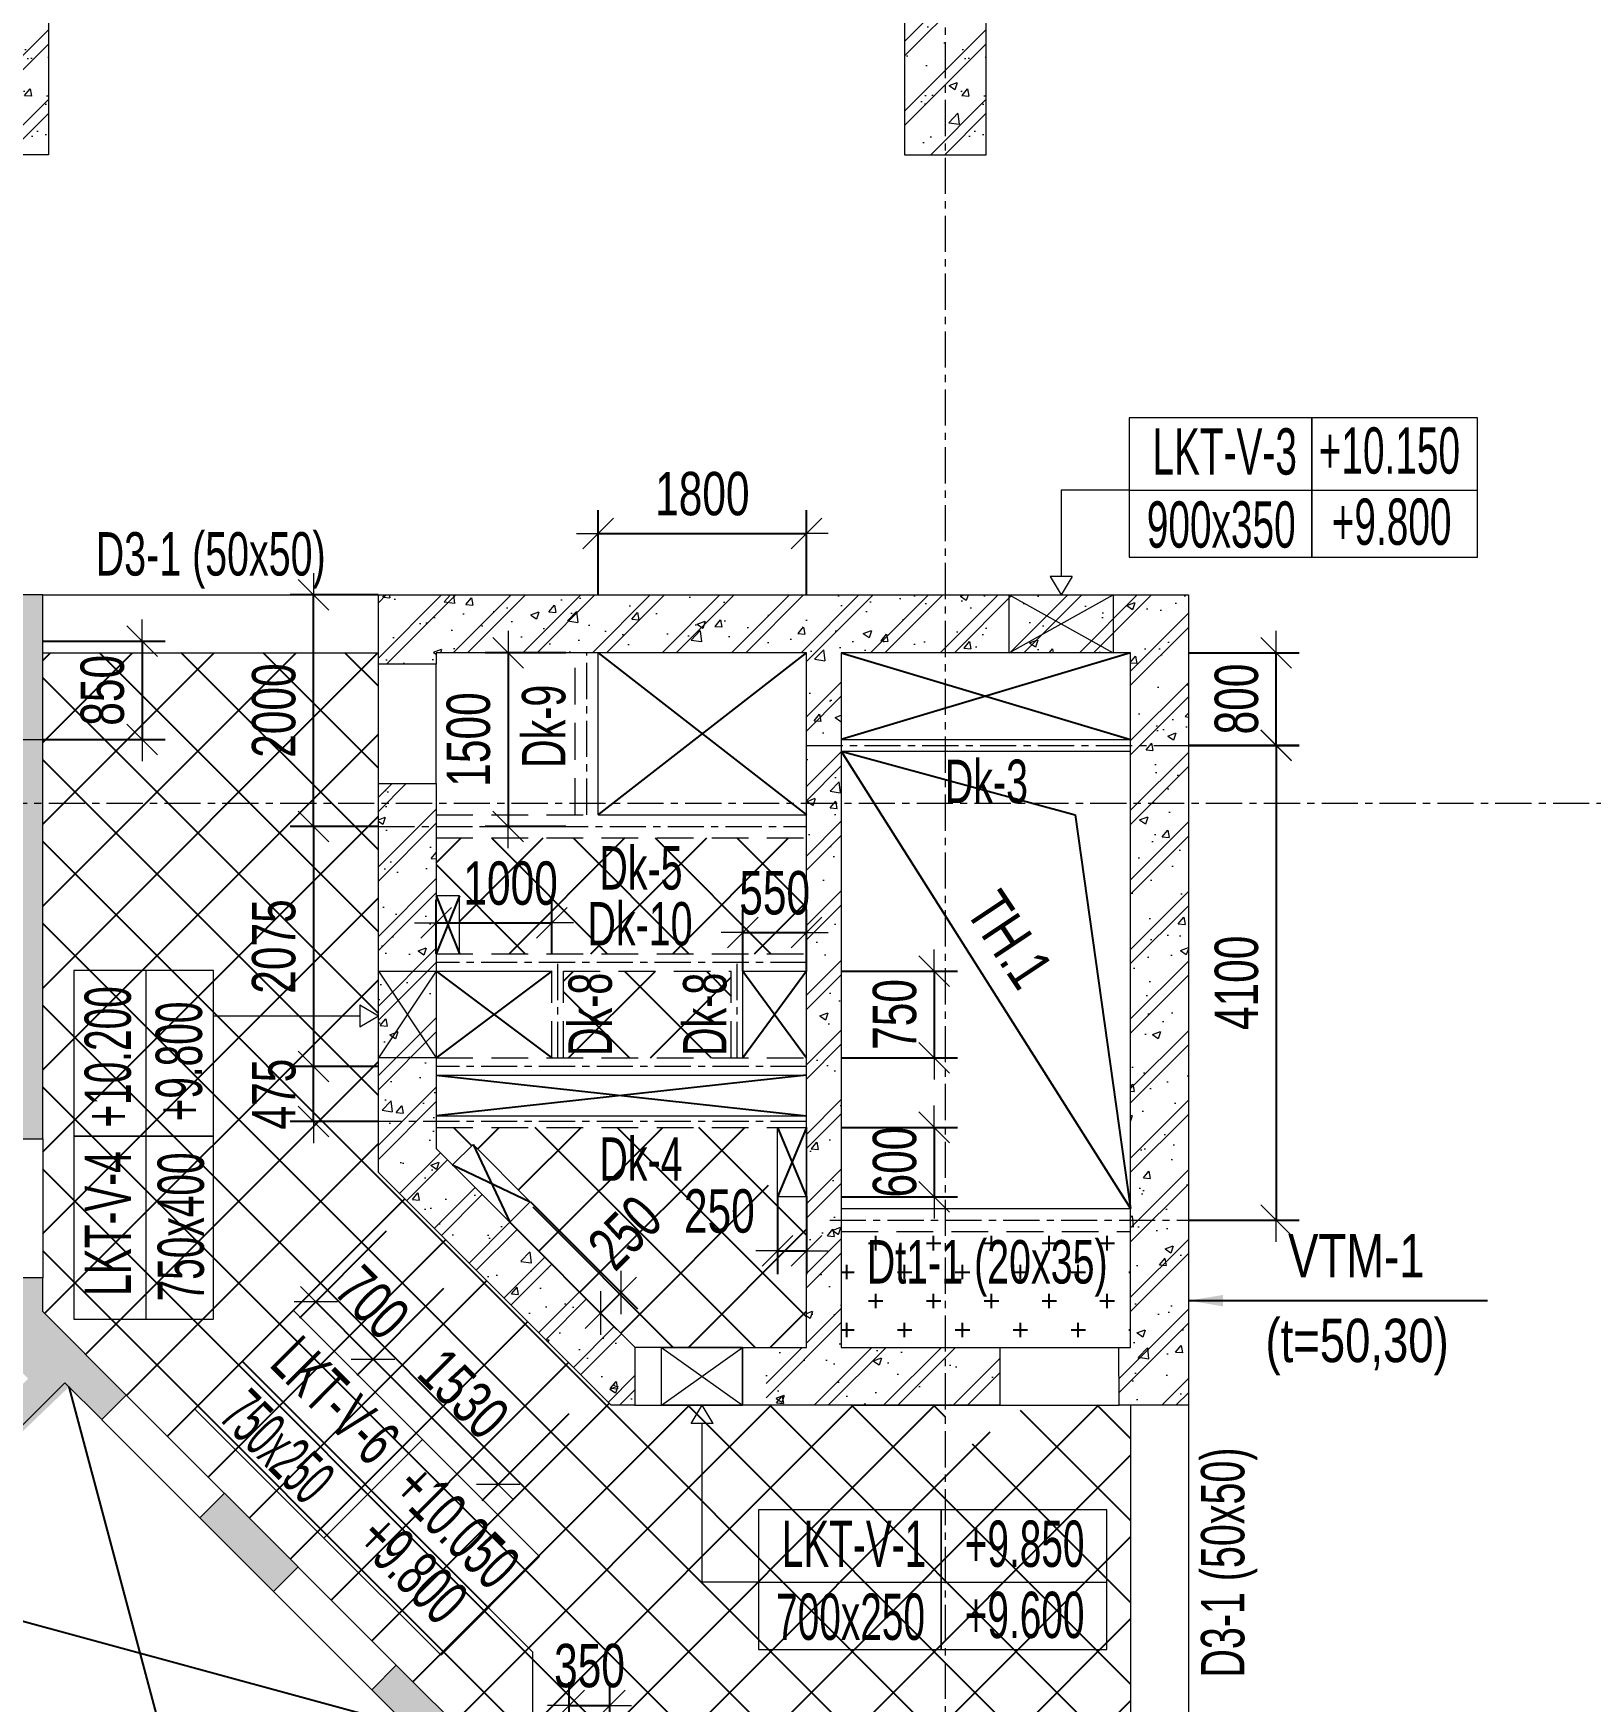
# Model space of a CAD drawing. Header units: millimetres. Extents: x 217991 to 313900, y 2625501 to 2818210.
# Drawn here: x 265218 to 278675, y 2765599 to 2780010 of the extents above; entities that cross this region are included whole.
import ezdxf
from ezdxf.enums import TextEntityAlignment as Align

# ---------------------------------------------------------------- set-up
doc = ezdxf.new("R2010")
doc.units = ezdxf.units.MM
doc.header["$LTSCALE"] = 50
doc.header["$MEASUREMENT"] = 0
doc.linetypes.add('CENTER', pattern=[2, 1.25, -0.25, 0.25, -0.25])
doc.linetypes.add('HIDDEN', pattern=[9.525, 6.35, -3.175])
doc.layers.get('Defpoints').update_dxf_attribs({"lineweight": 9})
for name, color, linetype, lineweight in [('CDC- COT', 4, 'Continuous', 0), ('CDC- DAM', 3, 'Continuous', 5), ('CDC- TRUC', 5, 'CENTER', 15), ('Dim', 8, 'Continuous', 15), ('Dim-off', 8, 'Continuous', 15), ('LKT-M&E', 6, 'Continuous', 18)]:
    doc.layers.add(name, color=color, linetype=linetype, lineweight=lineweight)
for name, color, linetype in [('CDC-SAN', 3, 'Continuous'), ('CHI', 1, 'Continuous'), ('KCS_BORDER', 3, 'Continuous'), ('KCS_CHI', 1, 'Continuous'), ('KCS_TEXT', 2, 'Continuous'), ('KCS_TEXT_TEN DAM', 2, 'Continuous'), ('KCS_TEXT_TEN_COT', 3, 'Continuous')]:
    doc.layers.add(name, color=color, linetype=linetype)
doc.styles.add('ARIAL_3', font='arial_1.ttf', dxfattribs={"width": 0.85})
doc.styles.add('KCS_SMTEXT', font='arial_1.ttf', dxfattribs={"width": 0.7})
doc.styles.add('VN simplex', font='arial_1.ttf', dxfattribs={"width": 0.7})
doc.dimstyles.new('DIM A1 1-150 (Time City)', dxfattribs={"dimtxt": 375, "dimasz": 1.25, "dimexe": 200, "dimexo": 0, "dimgap": 150, "dimtad": 1, "dimdec": 1, "dimzin": 13, "dimdsep": 46, "dimtxsty": 'VN simplex', "dimblk1": 'D', "dimblk2": 'D', "dimsah": 1, "dimcen": 0, "dimdle": 50, "dimclrd": 1, "dimclre": 1, "dimclrt": 2, "dimadec": 0, "dimazin": 0, "dimtfac": 1, "dimtdec": 1, "dimtix": 1, "dimtmove": 2, "dimatfit": 3, "dimldrblk": 'D', "dimfxl": 1, "dimtolj": 1, "dimtzin": 13, "dimarcsym": 0})
doc.dimstyles.new('KCS_DIM100', dxfattribs={"dimscale": 100, "dimtxt": 2.5, "dimasz": 3, "dimexe": 1.2, "dimexo": 0, "dimgap": 1, "dimtad": 1, "dimdec": 0, "dimzin": 0, "dimdsep": 46, "dimtxsty": 'KCS_SMTEXT', "dimblk": 'ARCHTICK', "dimcen": 0, "dimdle": 1, "dimclrd": 1, "dimclre": 1, "dimclrt": 2, "dimadec": 0, "dimazin": 0, "dimtfac": 1, "dimtdec": 0, "dimtix": 1, "dimtmove": 2, "dimatfit": 3, "dimfxl": 1, "dimtolj": 1, "dimtzin": 0, "dimarcsym": 0})
pattern_1 = [(45, (78833.8, -3051955.67), (-353.55339, 353.55339), []), (135, (78833.8, -3051955.67), (-353.55339, -353.55339), [])]
pattern_2 = [(95, (96934.8, -425238.23), (551.552, 462.8071), [75, -825]), (40, (96934.8, -425238.2), (-629.9922, 433.7681), [60, -660]), (145.4514, (96980.8, -425199.7), (-78.4395, 896.5753), [63.7402, -701.1421]), (91.1842, (96793.4, -425096.8), (871.693, 637.6138), [112.5, -1237.5]), (141.6356, (96866, -425043.7), (-27.899, 1349.7117), [95.6103, -1051.713]), (36.1842, (96793.4, -425096.8), (-27.9, 1349.7117), [90, -990]), (66, (96899.47, -425061.46), (706.7716, 137.3825), [75, -825]), (11, (96899.5, -425061.46), (-340.7086, 684.8084), [60, -660]), (116.4514, (96958.4, -425050), (366.0636, 822.1906), [63.7402, -701.1421]), (82.5, (96934.82, -425238.23), (-226.79319, 243.98982), [0, -652, 0, -670, 0, -662.5]), (52.5, (96934.82, -425238.23), (-92.87294, 464.90945), [0, -382, 0, -637, 0, -252.5]), (12.5, (96777.14, -425395.92), (393.41817, 361.52076), [0, -250, 0, -780, 0, -1035]), (2.5, (96706.43, -425466.63), (341.59, 483.1598), [0, -325, 0, -518, 0, -735]), (90, (96934.82, -425238.23), (-425, -2e-10), []), (90, (96848.2, -425151.6), (-425, -2e-10), [])]

# ---------------------------------------------------------------- blocks, each defined once
blk = doc.blocks.new('_ArchTick')
at = {"const_width": 0.15}
blk.add_lwpolyline([(-0.5, -0.5), (0.5, 0.5)], dxfattribs=at)
blk = doc.blocks.new('D')
at = {"layer": 'Dim'}
blk.add_line((150, 0), (-150, 0), dxfattribs=at)
at = {"layer": 'Dim', "color": 3}
blk.add_line((106, 106), (-106, -106), dxfattribs=at)
blk = doc.blocks.new('*D194')
at = {"layer": 'Defpoints', "color": 0, "ltscale": 0.5, "transparency": 16777216}
for p in [(348652, -253399), (348155, -254899), (348652, -254899)]:
    blk.add_point(p, dxfattribs=at)
at = {"layer": 'Dim-off', "color": 1, "lineweight": -2, "ltscale": 0.5, "transparency": 16777216}
for p, q in [((348652, -253399), (347955, -253399)), ((348155, -253401), (348155, -254898)), ((348652, -254899), (347955, -254899))]:
    blk.add_line(p, q, dxfattribs=at)
at = {"layer": 'Dim-off', "color": 1, "lineweight": -2, "ltscale": 0.5, "transparency": 16777216, "xscale": 1.25, "yscale": 1.25, "zscale": 1.25}
for p, rotation in [((348155, -253399), 90), ((348155, -254899), 270)]:
    blk.add_blockref('D', p, dxfattribs=dict(at, rotation=rotation))
at = {"layer": 'Dim-off', "color": 2, "ltscale": 0.5, "transparency": 16777216, "insert": (347813, -254149), "char_height": 375, "attachment_point": 5, "rotation": 90, "style": 'VN simplex'}
blk.add_mtext('\\A1;1500', dxfattribs=at)
blk = doc.blocks.new('*D195')
at = {"layer": 'Defpoints', "color": 0, "ltscale": 0.5, "transparency": 16777216}
for p in [(354033, -253399), (354791, -253399), (354033, -254199)]:
    blk.add_point(p, dxfattribs=at)
at = {"layer": 'Dim-off', "color": 1, "lineweight": -2, "ltscale": 0.5, "transparency": 16777216}
for p, q in [((354033, -253399), (354991, -253399)), ((354791, -253398), (354791, -253397)), ((354791, -254199), (354791, -253399)), ((354033, -254199), (354991, -254199)), ((354791, -254201), (354791, -254202))]:
    blk.add_line(p, q, dxfattribs=at)
at = {"layer": 'Dim-off', "color": 1, "lineweight": -2, "ltscale": 0.5, "transparency": 16777216, "xscale": 1.25, "yscale": 1.25, "zscale": 1.25}
for p, rotation in [((354791, -253399), 270), ((354791, -254199), 90)]:
    blk.add_blockref('D', p, dxfattribs=dict(at, rotation=rotation))
at = {"layer": 'Dim-off', "color": 2, "ltscale": 0.5, "transparency": 16777216, "insert": (354450, -253799), "char_height": 375, "attachment_point": 5, "rotation": 90, "style": 'VN simplex'}
blk.add_mtext('\\A1;800', dxfattribs=at)
blk = doc.blocks.new('*D196')
at = {"layer": 'Defpoints', "color": 0, "ltscale": 0.5, "transparency": 16777216}
for p in [(354033, -254201), (354033, -258301), (354791, -258301)]:
    blk.add_point(p, dxfattribs=at)
at = {"layer": 'Dim-off', "color": 1, "lineweight": -2, "ltscale": 0.5, "transparency": 16777216}
for p, q in [((354033, -254201), (354991, -254201)), ((354791, -254202), (354791, -258299)), ((354033, -258301), (354991, -258301))]:
    blk.add_line(p, q, dxfattribs=at)
at = {"layer": 'Dim-off', "color": 1, "lineweight": -2, "ltscale": 0.5, "transparency": 16777216, "xscale": 1.25, "yscale": 1.25, "zscale": 1.25}
for p, rotation in [((354791, -254201), 90), ((354791, -258301), 270)]:
    blk.add_blockref('D', p, dxfattribs=dict(at, rotation=rotation))
at = {"layer": 'Dim-off', "color": 2, "ltscale": 0.5, "transparency": 16777216, "insert": (354450, -256251), "char_height": 375, "attachment_point": 5, "rotation": 90, "style": 'VN simplex'}
blk.add_mtext('\\A1;4100', dxfattribs=at)
blk = doc.blocks.new('*D197')
at = {"layer": 'Defpoints', "color": 0, "ltscale": 0.5, "transparency": 16777216}
for p in [(344133, -253299), (344133, -254149), (344991, -254149)]:
    blk.add_point(p, dxfattribs=at)
at = {"layer": 'Dim-off', "color": 1, "lineweight": -2, "ltscale": 0.5, "transparency": 16777216}
for p, q in [((344133, -253299), (345191, -253299)), ((344991, -253298), (344991, -253297)), ((344991, -253299), (344991, -254149)), ((344133, -254149), (345191, -254149)), ((344991, -254151), (344991, -254152))]:
    blk.add_line(p, q, dxfattribs=at)
at = {"layer": 'Dim-off', "color": 1, "lineweight": -2, "ltscale": 0.5, "transparency": 16777216, "xscale": 1.25, "yscale": 1.25, "zscale": 1.25}
for p, rotation in [((344991, -253299), 270), ((344991, -254149), 90)]:
    blk.add_blockref('D', p, dxfattribs=dict(at, rotation=rotation))
at = {"layer": 'Dim-off', "color": 2, "ltscale": 0.5, "transparency": 16777216, "insert": (344650, -253724), "char_height": 375, "attachment_point": 5, "rotation": 90, "style": 'VN simplex'}
blk.add_mtext('\\A1;850', dxfattribs=at)
blk = doc.blocks.new('*D215')
at = {"layer": 'Defpoints', "color": 0, "ltscale": 0.5, "transparency": 16777216}
for p in [(348347, -258142), (348170, -258319), (349131, -258926)]:
    blk.add_point(p, dxfattribs=at)
at = {"layer": 'Dim-off', "color": 1, "lineweight": -2, "ltscale": 0.5, "transparency": 16777216}
for p, q in [((348347, -258142), (349272, -259068)), ((348170, -258319), (349095, -259244)), ((348954, -259103), (349131, -258926)), ((349132, -258925), (349132, -258924)), ((348953, -259104), (348952, -259105))]:
    blk.add_line(p, q, dxfattribs=at)
at = {"layer": 'Dim-off', "color": 1, "lineweight": -2, "ltscale": 0.5, "transparency": 16777216, "xscale": 1.25, "yscale": 1.25, "zscale": 1.25}
for p, rotation in [((349131, -258926), 225), ((348954, -259103), 45)]:
    blk.add_blockref('D', p, dxfattribs=dict(at, rotation=rotation))
at = {"layer": 'Dim-off', "color": 2, "ltscale": 0.5, "transparency": 16777216, "insert": (349165, -258409), "char_height": 375, "attachment_point": 5, "rotation": 45, "style": 'VN simplex'}
blk.add_mtext('\\A1;250', dxfattribs=at)
blk = doc.blocks.new('*D198')
at = {"layer": 'Defpoints', "color": 0, "ltscale": 0.5, "transparency": 16777216}
for p in [(347597, -258892), (346987, -259501), (348678, -259974)]:
    blk.add_point(p, dxfattribs=at)
at = {"layer": 'Dim-off', "color": 1, "lineweight": -2, "ltscale": 0.5, "transparency": 16777216}
for p, q in [((347597, -258892), (346846, -259643)), ((348068, -260582), (346988, -259502)), ((348678, -259974), (347928, -260725))]:
    blk.add_line(p, q, dxfattribs=at)
at = {"layer": 'Dim-off', "color": 1, "lineweight": -2, "ltscale": 0.5, "transparency": 16777216, "xscale": 1.25, "yscale": 1.25, "zscale": 1.25}
for p, rotation in [((346987, -259501), 135), ((348069, -260583), 315)]:
    blk.add_blockref('D', p, dxfattribs=dict(at, rotation=rotation))
at = {"layer": 'Dim-off', "color": 2, "ltscale": 0.5, "transparency": 16777216, "insert": (347770, -259801), "char_height": 375, "attachment_point": 5, "rotation": 315, "style": 'VN simplex'}
blk.add_mtext('\\A1;1530', dxfattribs=at)
blk = doc.blocks.new('*D199')
at = {"layer": 'Defpoints', "color": 0, "ltscale": 0.5, "transparency": 16777216}
for p in [(347102, -258397), (347597, -258892), (346492, -259006)]:
    blk.add_point(p, dxfattribs=at)
at = {"layer": 'Dim-off', "color": 1, "lineweight": -2, "ltscale": 0.5, "transparency": 16777216}
for p, q in [((347102, -258397), (346351, -259148)), ((347597, -258892), (346846, -259643)), ((346491, -259006), (346490, -259005)), ((346987, -259501), (346492, -259006)), ((346988, -259502), (346989, -259503))]:
    blk.add_line(p, q, dxfattribs=at)
at = {"layer": 'Dim-off', "color": 1, "lineweight": -2, "ltscale": 0.5, "transparency": 16777216, "xscale": 1.25, "yscale": 1.25, "zscale": 1.25}
for p, rotation in [((346492, -259006), 315), ((346987, -259501), 135)]:
    blk.add_blockref('D', p, dxfattribs=dict(at, rotation=rotation))
at = {"layer": 'Dim-off', "color": 2, "ltscale": 0.5, "transparency": 16777216, "insert": (346981, -259013), "char_height": 375, "attachment_point": 5, "rotation": 315, "style": 'VN simplex'}
blk.add_mtext('\\A1;700', dxfattribs=at)
blk = doc.blocks.new('*D200')
at = {"layer": 'Defpoints', "color": 0, "ltscale": 0.5, "transparency": 16777216}
for p in [(349033, -262493), (348683, -262799), (349033, -262799)]:
    blk.add_point(p, dxfattribs=at)
at = {"layer": 'Dim-off', "color": 1, "lineweight": -2, "ltscale": 0.5, "transparency": 16777216}
for p, q in [((348683, -262799), (348683, -262293)), ((349033, -262799), (349033, -262293)), ((348682, -262493), (348681, -262493)), ((348683, -262493), (349033, -262493)), ((349035, -262493), (349036, -262493))]:
    blk.add_line(p, q, dxfattribs=at)
at = {"layer": 'Dim-off', "color": 1, "lineweight": -2, "ltscale": 0.5, "transparency": 16777216, "xscale": 1.25, "yscale": 1.25, "zscale": 1.25}
blk.add_blockref('D', (348683, -262493), dxfattribs=at)
at = {"layer": 'Dim-off', "color": 1, "lineweight": -2, "ltscale": 0.5, "transparency": 16777216, "xscale": 1.25, "yscale": 1.25, "zscale": 1.25, "rotation": 180}
blk.add_blockref('D', (349033, -262493), dxfattribs=at)
at = {"layer": 'Dim-off', "color": 2, "ltscale": 0.5, "transparency": 16777216, "insert": (348858, -262151), "char_height": 375, "attachment_point": 5, "style": 'VN simplex'}
blk.add_mtext('\\A1;350', dxfattribs=at)
blk = doc.blocks.new('*D202')
at = {"layer": 'Defpoints', "color": 0, "ltscale": 0.5, "transparency": 16777216}
for p in [(347033, -254899), (346472, -256974), (347033, -256974)]:
    blk.add_point(p, dxfattribs=at)
at = {"layer": 'Dim-off', "color": 1, "lineweight": -2, "ltscale": 0.5, "transparency": 16777216}
for p, q in [((347033, -254899), (346272, -254899)), ((346472, -254901), (346472, -256973)), ((347033, -256974), (346272, -256974))]:
    blk.add_line(p, q, dxfattribs=at)
at = {"layer": 'Dim-off', "color": 1, "lineweight": -2, "ltscale": 0.5, "transparency": 16777216, "xscale": 1.25, "yscale": 1.25, "zscale": 1.25}
for p, rotation in [((346472, -254899), 90), ((346472, -256974), 270)]:
    blk.add_blockref('D', p, dxfattribs=dict(at, rotation=rotation))
at = {"layer": 'Dim-off', "color": 2, "ltscale": 0.5, "transparency": 16777216, "insert": (346131, -255937), "char_height": 375, "attachment_point": 5, "rotation": 90, "style": 'VN simplex'}
blk.add_mtext('\\A1;2075', dxfattribs=at)
blk = doc.blocks.new('*D203')
at = {"layer": 'Defpoints', "color": 0, "ltscale": 0.5, "transparency": 16777216}
for p in [(346472, -252899), (347033, -252899), (347033, -254899)]:
    blk.add_point(p, dxfattribs=at)
at = {"layer": 'Dim-off', "color": 1, "lineweight": -2, "ltscale": 0.5, "transparency": 16777216}
for p, q in [((347033, -252899), (346272, -252899)), ((346472, -254898), (346472, -252901)), ((347033, -254899), (346272, -254899))]:
    blk.add_line(p, q, dxfattribs=at)
at = {"layer": 'Dim-off', "color": 1, "lineweight": -2, "ltscale": 0.5, "transparency": 16777216, "xscale": 1.25, "yscale": 1.25, "zscale": 1.25}
for p, rotation in [((346472, -252899), 90), ((346472, -254899), 270)]:
    blk.add_blockref('D', p, dxfattribs=dict(at, rotation=rotation))
at = {"layer": 'Dim-off', "color": 2, "ltscale": 0.5, "transparency": 16777216, "insert": (346131, -253899), "char_height": 375, "attachment_point": 5, "rotation": 90, "style": 'VN simplex'}
blk.add_mtext('\\A1;2000', dxfattribs=at)
blk = doc.blocks.new('*D204')
at = {"layer": 'Defpoints', "color": 0, "ltscale": 0.5, "transparency": 16777216}
for p in [(350483, -258099), (350733, -258099), (350733, -258566)]:
    blk.add_point(p, dxfattribs=at)
at = {"layer": 'Dim-off', "color": 1, "lineweight": -2, "ltscale": 0.5, "transparency": 16777216}
for p, q in [((350483, -258099), (350483, -258766)), ((350733, -258099), (350733, -258766)), ((350482, -258566), (350481, -258566)), ((350483, -258566), (350733, -258566)), ((350735, -258566), (350736, -258566))]:
    blk.add_line(p, q, dxfattribs=at)
at = {"layer": 'Dim-off', "color": 1, "lineweight": -2, "ltscale": 0.5, "transparency": 16777216, "xscale": 1.25, "yscale": 1.25, "zscale": 1.25}
blk.add_blockref('D', (350483, -258566), dxfattribs=at)
at = {"layer": 'Dim-off', "color": 1, "lineweight": -2, "ltscale": 0.5, "transparency": 16777216, "xscale": 1.25, "yscale": 1.25, "zscale": 1.25, "rotation": 180}
blk.add_blockref('D', (350733, -258566), dxfattribs=at)
at = {"layer": 'Dim-off', "color": 2, "ltscale": 0.5, "transparency": 16777216, "insert": (349980, -258224), "char_height": 375, "attachment_point": 5, "style": 'VN simplex'}
blk.add_mtext('\\A1;250', dxfattribs=at)
blk = doc.blocks.new('*D205')
at = {"layer": 'Defpoints', "color": 0, "ltscale": 0.5, "transparency": 16777216}
for p in [(346472, -256974), (347033, -256974), (347033, -257449)]:
    blk.add_point(p, dxfattribs=at)
at = {"layer": 'Dim-off', "color": 1, "lineweight": -2, "ltscale": 0.5, "transparency": 16777216}
for p, q in [((347033, -256974), (346272, -256974)), ((346472, -256973), (346472, -256972)), ((346472, -257449), (346472, -256974)), ((347033, -257449), (346272, -257449)), ((346472, -257451), (346472, -257452))]:
    blk.add_line(p, q, dxfattribs=at)
at = {"layer": 'Dim-off', "color": 1, "lineweight": -2, "ltscale": 0.5, "transparency": 16777216, "xscale": 1.25, "yscale": 1.25, "zscale": 1.25}
for p, rotation in [((346472, -256974), 270), ((346472, -257449), 90)]:
    blk.add_blockref('D', p, dxfattribs=dict(at, rotation=rotation))
at = {"layer": 'Dim-off', "color": 2, "ltscale": 0.5, "transparency": 16777216, "insert": (346132, -257212), "char_height": 375, "attachment_point": 5, "rotation": 90, "style": 'VN simplex'}
blk.add_mtext('\\A1;475', dxfattribs=at)
blk = doc.blocks.new('*D206')
at = {"layer": 'Defpoints', "color": 0, "ltscale": 0.5, "transparency": 16777216}
for p in [(350733, -252368), (348933, -252899), (350733, -252899)]:
    blk.add_point(p, dxfattribs=at)
at = {"layer": 'Dim-off', "color": 1, "lineweight": -2, "ltscale": 0.5, "transparency": 16777216}
for p, q in [((348933, -252899), (348933, -252168)), ((350733, -252899), (350733, -252168)), ((348935, -252368), (350732, -252368))]:
    blk.add_line(p, q, dxfattribs=at)
at = {"layer": 'Dim-off', "color": 1, "lineweight": -2, "ltscale": 0.5, "transparency": 16777216, "xscale": 1.25, "yscale": 1.25, "zscale": 1.25, "rotation": 180}
blk.add_blockref('D', (348933, -252368), dxfattribs=at)
at = {"layer": 'Dim-off', "color": 1, "lineweight": -2, "ltscale": 0.5, "transparency": 16777216, "xscale": 1.25, "yscale": 1.25, "zscale": 1.25}
blk.add_blockref('D', (350733, -252368), dxfattribs=at)
at = {"layer": 'Dim-off', "color": 2, "ltscale": 0.5, "transparency": 16777216, "insert": (349833, -252027), "char_height": 375, "attachment_point": 5, "style": 'VN simplex'}
blk.add_mtext('\\A1;1800', dxfattribs=at)
blk = doc.blocks.new('*D207')
at = {"layer": 'Defpoints', "color": 0, "ltscale": 0.5, "transparency": 16777216}
for p in [(351033, -256149), (351033, -256899), (351837, -256899)]:
    blk.add_point(p, dxfattribs=at)
at = {"layer": 'Dim-off', "color": 1, "lineweight": -2, "ltscale": 0.5, "transparency": 16777216}
for p, q in [((351033, -256149), (352037, -256149)), ((351837, -256148), (351837, -256147)), ((351837, -256149), (351837, -256899)), ((351033, -256899), (352037, -256899)), ((351837, -256901), (351837, -256902))]:
    blk.add_line(p, q, dxfattribs=at)
at = {"layer": 'Dim-off', "color": 1, "lineweight": -2, "ltscale": 0.5, "transparency": 16777216, "xscale": 1.25, "yscale": 1.25, "zscale": 1.25}
for p, rotation in [((351837, -256149), 270), ((351837, -256899), 90)]:
    blk.add_blockref('D', p, dxfattribs=dict(at, rotation=rotation))
at = {"layer": 'Dim-off', "color": 2, "ltscale": 0.5, "transparency": 16777216, "insert": (351496, -256524), "char_height": 375, "attachment_point": 5, "rotation": 90, "style": 'VN simplex'}
blk.add_mtext('\\A1;750', dxfattribs=at)
blk = doc.blocks.new('*D216')
at = {"layer": 'Defpoints', "color": 0, "ltscale": 0.5, "transparency": 16777216}
for p in [(350733, -255816), (350183, -256149), (350733, -256149)]:
    blk.add_point(p, dxfattribs=at)
at = {"layer": 'Dim-off', "color": 1, "lineweight": -2, "ltscale": 0.5, "transparency": 16777216}
for p, q in [((350183, -256149), (350183, -255616)), ((350733, -256149), (350733, -255616)), ((350182, -255816), (350181, -255816)), ((350183, -255816), (350733, -255816)), ((350735, -255816), (350736, -255816))]:
    blk.add_line(p, q, dxfattribs=at)
at = {"layer": 'Dim-off', "color": 1, "lineweight": -2, "ltscale": 0.5, "transparency": 16777216, "xscale": 1.25, "yscale": 1.25, "zscale": 1.25}
blk.add_blockref('D', (350183, -255816), dxfattribs=at)
at = {"layer": 'Dim-off', "color": 1, "lineweight": -2, "ltscale": 0.5, "transparency": 16777216, "xscale": 1.25, "yscale": 1.25, "zscale": 1.25, "rotation": 180}
blk.add_blockref('D', (350733, -255816), dxfattribs=at)
at = {"layer": 'Dim-off', "color": 2, "ltscale": 0.5, "transparency": 16777216, "insert": (350458, -255475), "char_height": 375, "attachment_point": 5, "style": 'VN simplex'}
blk.add_mtext('\\A1;550', dxfattribs=at)
blk = doc.blocks.new('*D214')
at = {"layer": 'Defpoints', "color": 0, "ltscale": 0.5, "transparency": 16777216}
for p in [(351033, -257499), (351033, -258099), (351837, -258099)]:
    blk.add_point(p, dxfattribs=at)
at = {"layer": 'Dim-off', "color": 1, "lineweight": -2, "ltscale": 0.5, "transparency": 16777216}
for p, q in [((351033, -257499), (352037, -257499)), ((351837, -257498), (351837, -257497)), ((351837, -257499), (351837, -258099)), ((351033, -258099), (352037, -258099)), ((351837, -258101), (351837, -258102))]:
    blk.add_line(p, q, dxfattribs=at)
at = {"layer": 'Dim-off', "color": 1, "lineweight": -2, "ltscale": 0.5, "transparency": 16777216, "xscale": 1.25, "yscale": 1.25, "zscale": 1.25}
for p, rotation in [((351837, -257499), 270), ((351837, -258099), 90)]:
    blk.add_blockref('D', p, dxfattribs=dict(at, rotation=rotation))
at = {"layer": 'Dim-off', "color": 2, "ltscale": 0.5, "transparency": 16777216, "insert": (351496, -257799), "char_height": 375, "attachment_point": 5, "rotation": 90, "style": 'VN simplex'}
blk.add_mtext('\\A1;600', dxfattribs=at)
blk = doc.blocks.new('*D217')
at = {"layer": 'Defpoints', "color": 0, "ltscale": 0.5, "transparency": 16777216}
for p in [(348533, -255733), (347533, -255999), (348533, -255999)]:
    blk.add_point(p, dxfattribs=at)
at = {"layer": 'Dim-off', "color": 1, "lineweight": -2, "ltscale": 0.5, "transparency": 16777216}
for p, q in [((347533, -255999), (347533, -255533)), ((348533, -255999), (348533, -255533)), ((347535, -255733), (348532, -255733))]:
    blk.add_line(p, q, dxfattribs=at)
at = {"layer": 'Dim-off', "color": 1, "lineweight": -2, "ltscale": 0.5, "transparency": 16777216, "xscale": 1.25, "yscale": 1.25, "zscale": 1.25, "rotation": 180}
blk.add_blockref('D', (347533, -255733), dxfattribs=at)
at = {"layer": 'Dim-off', "color": 1, "lineweight": -2, "ltscale": 0.5, "transparency": 16777216, "xscale": 1.25, "yscale": 1.25, "zscale": 1.25}
blk.add_blockref('D', (348533, -255733), dxfattribs=at)
at = {"layer": 'Dim-off', "color": 2, "ltscale": 0.5, "transparency": 16777216, "insert": (348176, -255392), "char_height": 375, "attachment_point": 5, "style": 'VN simplex'}
blk.add_mtext('\\A1;1000', dxfattribs=at)
blk = doc.blocks.new('SDSDSDSDS')
at = {"layer": 'LKT-M&E', "color": 1}
for p, q in [((70749, 1145502, 0), (70749, 1144755, 0)), ((71336, 1145502), (70749, 1145502, 0)), ((71336, 1145502), (74347, 1145502)), ((70844, 1144755, 0), (70654, 1144755, 0)), ((70654, 1144755, 0), (70749, 1144596)), ((70844, 1144755, 0), (70749, 1144596)), ((62843, 1138340), (62843, 1141351)), ((63424, 1140959), (64690, 1140959)), ((64690, 1141054, 0), (64849, 1140959)), ((64690, 1141054, 0), (64690, 1140864, 0)), ((64690, 1140864, 0), (64849, 1140959))]:
    blk.add_line(p, q, dxfattribs=at)
at = {"layer": 'LKT-M&E', "color": 6}
for p, q in [((70299, 1144596), (71199, 1144096)), ((70299, 1144096), (71199, 1144596)), ((65349, 1141346), (64849, 1140596)), ((64849, 1141346), (65349, 1140596))]:
    blk.add_line(p, q, dxfattribs=at)
at = {"layer": 'LKT-M&E', "color": 1}
for points in [[(72915, 1146126), (71336, 1146126), (71336, 1144921), (72915, 1144921)], [(74347, 1146126), (72915, 1146126), (72915, 1144921), (74347, 1144921)], [(62218, 1141351), (62218, 1139919), (63424, 1139919), (63424, 1141351)], [(62218, 1139919), (62218, 1138340), (63424, 1138340), (63424, 1139919)]]:
    blk.add_lwpolyline(points, close=True, dxfattribs=at)
at = {"layer": 'LKT-M&E', "color": 6}
for points in [[(71199, 1144096), (70299, 1144096), (70299, 1144596), (71199, 1144596)], [(64849, 1140596), (64849, 1141346), (65349, 1141346), (65349, 1140596)]]:
    blk.add_lwpolyline(points, close=True, dxfattribs=at)
at = {"layer": 'LKT-M&E', "color": 6, "style": 'KCS_SMTEXT', "width": 0.6}
for s, p in [('LKT-V-3', (71538, 1145635, 0)), ('900x350', (71489, 1145004, 0))]:
    blk.add_text(s, height=400, dxfattribs=at).set_placement(p)
for s, p in [('LKT-V-4', (62710, 1138542, 0)), ('750x400', (63341, 1138493, 0))]:
    blk.add_text(s, height=400, rotation=90, dxfattribs=at).set_placement(p)
blk = doc.blocks.new('cot vach loi tang 2 new (8.2018)')
at = {"layer": 'CDC- COT'}
h = blk.add_hatch(dxfattribs=at)
h.set_pattern_fill('BT-01', color=8, scale=100, angle=45, pattern_type=2)
h.set_pattern_definition([(95, (84059.2, -516450), (551.552, 462.8071), [75, -825]), (40, (84059.2, -516450), (-629.9922, 433.7681), [60, -660]), (145.4514, (84105.15, -516411.4), (-78.4395, 896.5753), [63.7402, -701.1421]), (91.1842, (83917.8, -516308.6), (871.693, 637.6138), [112.5, -1237.5]), (141.6356, (83990.4, -516255.4), (-27.899, 1349.7117), [95.6103, -1051.713]), (36.1842, (83917.8, -516308.6), (-27.9, 1349.7117), [90, -990]), (66, (84023.8, -516273.2), (706.7716, 137.3825), [75, -825]), (11, (84023.8, -516273.2), (-340.7086, 684.8084), [60, -660]), (116.4514, (84082.7, -516261.8), (366.0636, 822.1906), [63.7402, -701.1421]), (82.5, (84059.18, -516450), (-226.79319, 243.98982), [0, -652, 0, -670, 0, -662.5]), (52.5, (84059.2, -516450), (-92.87294, 464.90945), [0, -382, 0, -637, 0, -252.5]), (12.5, (83901.5, -516607.68), (393.41817, 361.52076), [0, -250, 0, -780, 0, -1035]), (2.5, (83830.8, -516678.4), (341.59, 483.1598), [0, -325, 0, -518, 0, -735]), (90, (84059.2, -516450), (-425, -2e-10), []), (90, (83972.56, -516363.37), (-425, -2e-10), [])])
h.paths.add_polyline_path([(-15011, -124455), (-14516, -123960), (-12748, -125728), (-13243, -126223)])
h = blk.add_hatch(dxfattribs=at)
h.set_pattern_fill('BT-01', color=8, scale=100, angle=45, pattern_type=2)
h.set_pattern_definition(pattern_2)
h.paths.add_polyline_path([(-6561, -134107), (-6808, -134354), (-6455, -134708), (-5027, -133279), (-5380, -132926), (-6349, -133895), (-10591, -129652), (-8824, -127884), (-4581, -132127), (-4652, -132198), (-4298, -132551), (-3874, -132127), (-8824, -127177), (-13773, -132127), (-13349, -132551), (-12996, -132198), (-13066, -132127), (-10804, -129864)])
h.paths.add_polyline_path([(-7256, -135509), (-7610, -135155), (-10038, -135155), (-12267, -132926), (-12621, -133279), (-10245, -135655), (-7402, -135655)], flags=17)
h = blk.add_hatch(dxfattribs=at)
h.set_pattern_fill('BT-01', color=8, scale=100, angle=45, pattern_type=2)
h.set_pattern_definition([(95, (78331.6, -522177.56), (551.552, 462.8071), [75, -825]), (40, (78331.6, -522177.56), (-629.9922, 433.7681), [60, -660]), (145.4514, (78377.6, -522139), (-78.4395, 896.5753), [63.7402, -701.1421]), (91.1842, (78190.2, -522036.1), (871.693, 637.6138), [112.5, -1237.5]), (141.6356, (78262.8, -521983), (-27.899, 1349.7117), [95.6103, -1051.713]), (36.1842, (78190.2, -522036.1), (-27.9, 1349.7117), [90, -990]), (66, (78296.26, -522000.8), (706.7716, 137.3825), [75, -825]), (11, (78296.3, -522000.8), (-340.7086, 684.8084), [60, -660]), (116.4514, (78355.16, -521989.3), (366.0636, 822.1906), [63.7402, -701.1421]), (82.5, (78331.62, -522177.56), (-226.79319, 243.98982), [0, -652, 0, -670, 0, -662.5]), (52.5, (78331.62, -522177.56), (-92.87294, 464.90945), [0, -382, 0, -637, 0, -252.5]), (12.5, (78173.93, -522335.24), (393.41817, 361.52076), [0, -250, 0, -780, 0, -1035]), (2.5, (78103.22, -522405.95), (341.59, 483.1598), [0, -325, 0, -518, 0, -735]), (90, (78331.6, -522177.56), (-425, -2e-10), []), (90, (78245, -522090.94), (-425, -2e-10), [])])
h.paths.add_polyline_path([(-20738, -130182), (-20243, -129687), (-18476, -131455), (-18971, -131950)])
h = blk.add_hatch(dxfattribs=at)
h.set_pattern_fill('BT-01', color=8, scale=100, angle=45, pattern_type=2)
h.set_pattern_definition(pattern_2)
h.paths.add_polyline_path([(-8326, -138855), (-8326, -138555), (-9226, -138555), (-9226, -138855)], flags=17)
h.paths.add_polyline_path([(-2955, -136016), (-3308, -135662), (-4015, -136370), (-3662, -136723)])
h.paths.add_polyline_path([(-18935, -141885), (-19147, -141673), (-19466, -141991), (-21339, -140117), (-19713, -138491), (-17839, -140365), (-18264, -140789), (-18051, -141001), (-17097, -140046), (-17309, -139834), (-17627, -140153), (-19501, -138279), (-19324, -138102), (-19536, -137890), (-21976, -140329), (-19678, -142627)])
h.paths.add_polyline_path([(-4476, -141355), (439, -136440), (-1823, -134178), (-2460, -134814), (-2106, -135167), (-1823, -134885), (-268, -136440), (-3238, -139410), (-4793, -137854), (-4510, -137572), (-4864, -137218), (-5359, -137713), (-3450, -139622), (-5083, -141255), (-5446, -141255), (-5446, -141755), (-4426, -141755)])
h.paths.add_polyline_path([(-16729, -135083), (-16446, -135365), (-15895, -134814), (-13278, -137430), (-14834, -138986), (-17450, -136370), (-17323, -136242), (-17606, -135959), (-19523, -137876), (-19316, -138094), (-17875, -136652), (-16001, -138526), (-16425, -138950), (-16213, -139163), (-15789, -138738), (-13226, -141301), (-13226, -141755), (-12726, -141755), (-12726, -141094), (-13066, -140754), (-11368, -139055), (-11126, -139055), (-11126, -141755), (-6376, -141755), (-6376, -139055), (-5994, -139055), (-5663, -138724), (-6016, -138371), (-6201, -138555), (-7126, -138555), (-7126, -138855), (-6676, -138855), (-6676, -141255), (-10876, -141255), (-10826, -138855), (-10426, -138855), (-10426, -138555), (-11446, -138555), (-11652, -138349), (-12006, -138703), (-11723, -138986), (-13278, -140541), (-14693, -139127), (-13137, -137572), (-12854, -137854), (-12501, -137501), (-15824, -134178)])
for points in [[(-15011, -124455), (-14516, -123960), (-12748, -125728), (-13243, -126223)], [(-20738, -130182), (-20243, -129687), (-18476, -131455), (-18971, -131950)], [(-7256, -135509), (-7402, -135655), (-10245, -135655), (-12621, -133279), (-12267, -132926), (-10038, -135155), (-7610, -135155), (-7610, -135155)], [(-7256, -135509), (-7402, -135655), (-10245, -135655), (-12621, -133279), (-12267, -132926), (-10038, -135155), (-7610, -135155), (-7610, -135155)]]:
    blk.add_lwpolyline(points, close=True, dxfattribs=at)
for points in [[(-5027, -133279), (-6598, -134851), (-6952, -134498), (-6561, -134107), (-10804, -129864), (-13066, -132127), (-12996, -132198), (-13349, -132551), (-13773, -132127), (-8824, -127177), (-3874, -132127), (-4298, -132551), (-4652, -132198), (-4581, -132127), (-8824, -127884), (-10591, -129652), (-6349, -133895), (-5380, -132926)], [(-5380, -132926), (-5027, -133279), (-6598, -134851), (-6952, -134498), (-6561, -134107), (-10804, -129864), (-13066, -132127), (-12996, -132198), (-13349, -132551), (-13773, -132127), (-8824, -127177), (-3874, -132127), (-4298, -132551), (-4652, -132198), (-4581, -132127), (-8824, -127884), (-10591, -129652), (-6349, -133895), (-5380, -132926)], [(-10876, -141255), (-10876, -138855), (-10426, -138855), (-10426, -138555), (-11446, -138555), (-11652, -138349), (-12006, -138703)], [(-12854, -137854), (-12501, -137501), (-15824, -134178), (-16729, -135083)], [(-10876, -141255), (-6676, -141255), (-6676, -138855), (-7126, -138855), (-7126, -138555), (-6201, -138555), (-6016, -138371), (-5663, -138724), (-5994, -139055), (-6376, -139055), (-6376, -141755), (-11176, -141755)], [(-9226, -138855), (-9226, -138555), (-8326, -138555), (-8326, -138855), (-9226, -138855)]]:
    blk.add_lwpolyline(points, dxfattribs=at)
blk = doc.blocks.new('SAN LOI 1')
at = {"layer": 'CDC-SAN'}
h = blk.add_hatch(dxfattribs=at)
h.set_pattern_fill('CROSS', color=8, scale=1000)
h.set_pattern_definition([(0, (282184.67, -1787190.15), (250, 250), [125, -375]), (90, (282247.17, -1787252.65), (-250, 250), [125, -375])])
h.paths.add_polyline_path([(353533.37, -258399.44), (351933.37, -258399.44), (351933.37, -259399.44), (353353.28, -259399.44), (353533.37, -259272.24)])
h.paths.add_polyline_path([(351933.37, -258399.44), (351033.37, -258399.44), (351033.37, -259399.44), (351933.37, -259399.44)])
at = {"layer": 'KCS_BORDER'}
h = blk.add_hatch(dxfattribs=at)
h.set_pattern_fill('ANSI37', color=8, scale=4000)
h.set_pattern_definition([(45, (104004, -118257), (-353.5534, 353.5534), []), (135, (104004, -118257), (-353.5534, -353.5534), [])])
h.paths.add_polyline_path([(347033.37, -253499.44), (347033.37, -253399.44), (344133.37, -253399.44), (344133.37, -254699.44), (347033.37, -254699.44), (347033.37, -254699.44)])
h.paths.add_polyline_path([(351933.37, -260402.32), (348539.47, -262799.44), (348933.37, -262799.44), (349683.37, -262799.44), (350983.37, -262799.44), (351933.37, -262799.44)])
h.paths.add_polyline_path([(353533.37, -259899.44), (353433.37, -259899.44), (352645.36, -259899.44), (351933.37, -260402.32), (351933.37, -262799.44), (353183.37, -262799.44), (353533.37, -262799.44)])
h.paths.add_polyline_path([(344133.37, -259090.75), (345618.51, -260575.89), (346424.61, -261382), (347273.14, -262230.53), (347273.14, -262230.53), (347842.05, -262799.44), (348539.47, -262799.44), (351933.37, -260402.32), (351933.37, -259899.44), (349043.27, -259899.44), (347033.37, -257889.53), (347033.37, -254699.44), (344133.37, -254699.44)])
h = blk.add_hatch(dxfattribs=at)
h.set_pattern_fill('ANSI37', color=8, scale=4000)
h.set_pattern_definition(pattern_1)
h.paths.add_polyline_path([(350083.37, -256149.44), (348633.37, -256149.44), (348633.37, -256899.44), (350083.37, -256899.44)])
h.paths.add_polyline_path([(350059.86, -255863.88), (350859.2, -255863.88), (350859.2, -255091.12), (350059.86, -255091.12)], flags=9)
h.paths.add_polyline_path([(348847.81, -255546.81), (349757.45, -255546.81), (349757.45, -254974.72), (348847.81, -254974.72)], flags=9)
h.paths.add_polyline_path([(348744.42, -256030.26), (349844.21, -256030.26), (349844.21, -255455.86), (348744.42, -255455.86)], flags=9)
h.paths.add_polyline_path([(350143.4, -256978.28), (350143.4, -256067.87), (349569, -256067.87), (349569, -256978.28)], flags=9)
h.paths.add_polyline_path([(349153.07, -256978.28), (349153.07, -256067.87), (348578.67, -256067.87), (348578.67, -256978.28)], flags=9)
h.paths.add_polyline_path([(347733.37, -255499.44), (347733.37, -255999.44), (350733.37, -255999.44), (350733.37, -254999.44), (347533.37, -254999.44), (347533.37, -255499.44)])
h = blk.add_hatch(dxfattribs=at)
h.set_pattern_fill('ANSI37', color=8, scale=4000)
h.set_pattern_definition(pattern_1)
h.paths.add_polyline_path([(349581.89, -258613.12), (350381.23, -258613.12), (350381.23, -257840.35), (349581.89, -257840.35)], flags=24)
h.paths.add_polyline_path([(349160.3, -258963.97), (349725.52, -258398.75), (349179.1, -257852.32), (348613.87, -258417.54)], flags=24)
h.paths.add_polyline_path([(348849.41, -257990.64), (349755.86, -257990.64), (349755.86, -257428.14), (348849.41, -257428.14)], flags=9)
h.paths.add_polyline_path([(350733.37, -258099.44), (350483.37, -258099.44), (350483.37, -257999.44), (350383.37, -257999.44), (350383.37, -257499.44), (347533.37, -257499.44), (347533.37, -257682.43), (347674.79, -257823.85), (347851.57, -257647.07), (348381.9, -258177.4), (348205.12, -258354.18), (349250.38, -259399.44), (350180.38, -259399.44), (350733.37, -259399.44)])
at = {"layer": 'CDC- DAM'}
for p, q in [((344133.37, -252899.44), (347033.37, -252899.44)), ((344133.37, -253399.44), (347033.37, -253399.44)), ((348933.37, -254799.44), (348933.37, -253399.44)), ((347033.37, -254529.44), (347033.37, -253499.44)), ((347533.37, -254529.44), (347533.37, -253499.44)), ((351033.37, -254149.44), (353533.37, -254149.44)), ((351033.37, -254249.44), (353533.37, -254249.44)), ((348933.37, -254799.44), (350733.37, -254799.44)), ((347533.37, -256149.44), (348533.37, -256149.44)), ((350183.37, -256149.44), (350733.37, -256149.44)), ((350183.37, -256899.44), (350183.37, -256149.44)), ((350183.37, -256149.44), (350733.37, -256149.44)), ((347533.37, -257049.44), (350733.37, -257049.44)), ((347533.37, -257399.44), (350733.37, -257399.44)), ((344133.37, -257599.44), (344133.37, -258799.44)), ((347674.79, -257823.85), (347851.57, -257647.07)), ((347851.57, -257647.07), (348346.54, -258142.05)), ((348169.76, -258318.82), (348346.54, -258142.05)), ((351033.37, -258199.44), (353533.37, -258199.44)), ((350180.38, -259399.44), (349250.38, -259399.44)), ((351133.37, -259399.44), (353433.37, -259399.44)), ((344854.83, -259812.22), (345703.36, -260660.75)), ((349250.38, -259899.44), (350180.38, -259899.44)), ((351133.37, -259899.44), (353433.37, -259899.44)), ((353533.37, -259899.44), (353533.37, -262799.44)), ((354033.37, -259899.44), (354033.37, -262799.44)), ((344642.7, -260024.35), (345491.23, -260872.88)), ((346339.75, -261297.14), (347188.28, -262145.67)), ((346127.62, -261509.28), (346976.15, -262357.8))]:
    blk.add_line(p, q, dxfattribs=at)
at = {"layer": 'CDC- DAM', "linetype": 'HIDDEN'}
for p, q in [((348733.37, -254799.44), (348733.37, -253399.44)), ((347533.37, -254799.44), (348933.37, -254799.44)), ((347533.37, -254999.44), (350733.37, -254999.44)), ((347533.37, -255999.44), (350733.37, -255999.44)), ((348533.37, -256899.44), (348533.37, -256149.44)), ((348633.37, -256899.44), (348633.37, -256149.44)), ((348633.37, -256149.44), (350083.37, -256149.44)), ((350083.37, -256899.44), (350083.37, -256149.44)), ((347533.37, -256899.44), (350733.37, -256899.44)), ((347533.37, -257499.44), (350733.37, -257499.44)), ((351033.37, -258399.44), (353533.37, -258399.44))]:
    blk.add_line(p, q, dxfattribs=at)
at = {"layer": 'CDC- DAM'}
for points in [[(347533.37, -255999.44), (347733.37, -255999.44), (347733.37, -255499.44), (347533.37, -255499.44)], [(350483.37, -257499.44), (350733.37, -257499.44), (350733.37, -258099.44), (350483.37, -258099.44)]]:
    blk.add_lwpolyline(points, close=True, dxfattribs=at)
at = {"layer": 'CDC- TRUC', "ltscale": 5}
for p, q in [((348833.37, -254799.44), (348833.37, -253399.44)), ((341433.37, -254149.44), (344183.5, -254149.44)), ((350733.37, -254199.44), (354033.37, -254199.44)), ((347033.37, -254899.44), (350733.37, -254899.44)), ((350733.37, -256074.44), (347533.37, -256074.44)), ((348583.37, -256899.44), (348583.37, -256074.44)), ((350133.37, -256899.44), (350133.37, -256074.44)), ((350733.37, -256974.44), (347533.37, -256974.44)), ((350733.37, -257449.44), (347033.37, -257449.44)), ((350933.37, -258299.44), (354033.37, -258300.69))]:
    blk.add_line(p, q, dxfattribs=at)
at = {"layer": 'CHI', "color": 1}
for p, q in [((348933.37, -253399.44), (350733.37, -254799.44)), ((348933.37, -254799.44), (350733.37, -253399.44)), ((351033.37, -253399.44), (353533.37, -254149.44)), ((353533.37, -253399.44), (351033.37, -254149.44)), ((351033.37, -254249.44), (353055, -254799)), ((351033.37, -254249.44), (353533.37, -258199.44)), ((353055, -254799), (353533.37, -258199.44)), ((347533.37, -255499.44), (347733.37, -255999.44)), ((347733.37, -255499.44), (347533.37, -255999.44)), ((348533.37, -256149.44), (347533.37, -256899.44)), ((347533.37, -256149.44), (348533.37, -256899.44)), ((350183.37, -256149.44), (350733.37, -256899.44)), ((350733.37, -256149.44), (350183.37, -256899.44)), ((347533.37, -257049.44), (350733.37, -257399.44)), ((350733.37, -257049.44), (347533.37, -257399.44)), ((350483.37, -257499.44), (350733.37, -258099.44)), ((350733.37, -257499.44), (350483.37, -258099.44)), ((347851.57, -257647.07), (348169.76, -258318.82)), ((347674.79, -257823.85), (348346.54, -258142.05)), ((344359.86, -259741.51), (345597.29, -264373.05)), ((347294.35, -262676), (342627.44, -261403.21))]:
    blk.add_line(p, q, dxfattribs=at)
at = {"layer": 'KCS_TEXT', "color": 2, "style": 'KCS_SMTEXT', "width": 0.75}
blk.add_text('TH.1', height=375, rotation=303.678171, dxfattribs=at).set_placement((352333.19, -255981.73), align=Align.CENTER)
at = {"layer": 'KCS_TEXT_TEN DAM', "ltscale": 0.5, "style": 'ARIAL_3', "width": 0.65}
for s, p in [('Dk-9', (348649, -254035)), ('Dk-8', (349050.94, -256523.07)), ('Dk-8', (350041.27, -256523.07))]:
    blk.add_text(s, height=375, rotation=90, dxfattribs=at).set_placement(p, align=Align.CENTER)
for s, p in [('Dk-3', (352287.63, -254697.56)), ('Dk-5', (349302.63, -255445.06)), ('Dk-10', (349294.31, -255928.13)), ('Dk-4', (349302.63, -257960.86)), ('Dt1-1 (20x35)', (352294.5, -258848))]:
    blk.add_text(s, height=375, dxfattribs=at).set_placement(p, align=Align.CENTER)
at = {"layer": 'Dim-off', "color": 1, "ltscale": 0.5}
for base, p1, p2, picture, middle in [((350733.37, -252368.07), (348933.37, -252899.44), (350733.37, -252899.44), '*D206', (349833.37, -252026.61)), ((350733.37, -255816.28), (350183.37, -256149.44), (350733.37, -256149.44), '*D216', (350458.37, -255474.82)), ((349033.37, -262493), (348683.37, -262799.44), (349033.37, -262799.44), '*D200', (348858.37, -262151.41))]:
    dim = blk.add_linear_dim(base=base, p1=p1, p2=p2, dimstyle='DIM A1 1-150 (Time City)', dxfattribs=at)
    dim.commit()
    dim.dimension.update_dxf_attribs({"geometry": picture, "text_midpoint": middle})
for base, p1, p2, angle, picture, middle in [((346472.25, -252899.44), (347033.37, -254899.44), (347033.37, -252899.44), 90, '*D203', (346130.79, -253899.44)), ((344991.25, -254149.44), (344133.37, -253299.44), (344133.37, -254149.44), 90, '*D197', (344649.79, -253724.44)), ((348154.51, -254899.44), (348651.64, -253399.44), (348651.64, -254899.44), 270, '*D194', (347813.05, -254149.44)), ((354791.24, -253399.44), (354033.37, -254199.44), (354033.37, -253399.44), 90, '*D195', (354449.78, -253799.44)), ((354791.24, -258300.69), (354033.37, -254200.69), (354033.37, -258300.69), 270, '*D196', (354449.78, -256250.69)), ((346472.25, -256974.44), (347033.37, -254899.44), (347033.37, -256974.44), 270, '*D202', (346130.79, -255936.94)), ((351837.21, -256899.44), (351033.37, -256149.44), (351033.37, -256899.44), 90, '*D207', (351495.74, -256524.44)), ((346472.25, -256974.44), (347033.37, -257449.44), (347033.37, -256974.44), 90, '*D205', (346131.55, -257211.94)), ((351837.21, -258099.44), (351033.37, -257499.44), (351033.37, -258099.44), 90, '*D214', (351495.74, -257799.44)), ((346492.15, -259006.48), (347596.54, -258892.04), (347101.57, -258397.07), 315, '*D199', (346981.09, -259012.52)), ((346987.13, -259501.46), (348678.43, -259973.93), (347596.54, -258892.04), 315, '*D198', (347769.61, -259800.86))]:
    dim = blk.add_linear_dim(base=base, p1=p1, p2=p2, angle=angle, dimstyle='DIM A1 1-150 (Time City)', dxfattribs=at)
    dim.commit()
    dim.dimension.update_dxf_attribs({"geometry": picture, "text_midpoint": middle})
for base, p1, p2, picture, middle in [((348533.37, -255733.32), (347533.37, -255999.44), (348533.37, -255999.44), '*D217', (348176.47, -255391.85)), ((350733.37, -258565.77), (350483.37, -258099.44), (350733.37, -258099.44), '*D204', (349980.49, -258224.18))]:
    dim = blk.add_linear_dim(base=base, p1=p1, p2=p2, dimstyle='DIM A1 1-150 (Time City)', dxfattribs=at)
    dim.commit()
    dim.dimension.update_dxf_attribs({"geometry": picture, "text_midpoint": middle, "dimtype": 128})
dim = blk.add_linear_dim(base=(349130.72, -258926.23), p1=(348169.76, -258318.82), p2=(348346.54, -258142.05), angle=45, dimstyle='DIM A1 1-150 (Time City)', dxfattribs=at)
dim.commit()
dim.dimension.update_dxf_attribs({"geometry": '*D215', "text_midpoint": (349165.39, -258408.65), "dimtype": 128})

msp = doc.modelspace()

# ---------------------------------------------------------------- linework, layer by layer
at = {"layer": 'CDC- TRUC', "ltscale": 5}
for p, q in [((273099.56, 2737622.63), (273099.56, 2794884.88)), ((228851.14, 2773359.65), (294103.01, 2773359.65))]:
    msp.add_line(p, q, dxfattribs=at)
at = {"layer": 'KCS_CHI'}
msp.add_line((267022.84, 2768539.61), (269151.82, 2766410.63), dxfattribs=at)
at = {"layer": 'LKT-M&E', "color": 6}
for p, q in [((270646.57, 2768659.65), (271346.57, 2768159.65)), ((270646.57, 2768159.65), (271346.57, 2768659.65))]:
    msp.add_line(p, q, dxfattribs=at)
at = {"layer": 'LKT-M&E', "color": 1}
for p, q in [((270901.69, 2768000.92, 0), (270996.57, 2768159.65)), ((271091.45, 2768000.92, 0), (270996.57, 2768159.65)), ((271091.45, 2768000.92, 0), (270901.69, 2768000.92, 0)), ((270996.57, 2766630.74, 0), (270996.57, 2768000.92, 0)), ((271483.91, 2766630.74), (270996.57, 2766630.74, 0)), ((271483.91, 2766630.74), (274494.74, 2766630.74)), ((269535.29, 2766027.16), (269151.82, 2766410.63)), ((269535.29, 2765419.38), (269535.29, 2766027.16))]:
    msp.add_line(p, q, dxfattribs=at)
for points in [[(268580.53, 2767864.71), (267464.23, 2768981.01), (266611.94, 2768128.72), (267728.24, 2767012.42)], [(269593.22, 2766852.03), (268580.53, 2767864.71), (267728.24, 2767012.42), (268740.93, 2765999.74)], [(273062.59, 2767254.97), (271483.91, 2767254.97), (271483.91, 2766049.65), (273062.59, 2766049.65)], [(274494.74, 2767254.97), (273062.59, 2767254.97), (273062.59, 2766049.65), (274494.74, 2766049.65)]]:
    msp.add_lwpolyline(points, close=True, dxfattribs=at)
at = {"layer": 'LKT-M&E', "color": 6}
msp.add_lwpolyline([(271346.57, 2768159.65), (270646.57, 2768159.65), (270646.57, 2768659.65), (271346.57, 2768659.65)], close=True, dxfattribs=at)

# ---------------------------------------------------------------- block references
at = {"rotation": 314.9999999999783}
msp.add_blockref('cot vach loi tang 2 new (8.2018)', (371366.67, 2858848.2), dxfattribs=at)
msp.add_blockref('SAN LOI 1', (-78833.81, 3028059.09))
at = {"layer": 'CDC- COT'}
msp.add_blockref('SDSDSDSDS', (203350.86, 1630563.57), dxfattribs=at)

# ---------------------------------------------------------------- texts
at = {"layer": 'KCS_TEXT_TEN DAM', "ltscale": 0.5, "style": 'ARIAL_3', "width": 0.65}
msp.add_text('D3-1 (50x50)', height=375, dxfattribs=at).set_placement((266750.73, 2775326.53), align=Align.CENTER)
msp.add_text('D3-1 (50x50)', height=375, rotation=90, dxfattribs=at).set_placement((275682.69, 2766800.59), align=Align.CENTER)
at = {"layer": 'KCS_TEXT_TEN_COT', "style": 'KCS_SMTEXT', "width": 0.75}
for s, p in [('VTM-1', (276650.33, 2769263.15)), ('(t=50,30)', (276657.08, 2768531.63))]:
    msp.add_text(s, height=375, dxfattribs=at).set_placement(p, align=Align.CENTER)
at = {"layer": 'LKT-M&E', "color": 6, "style": 'KCS_SMTEXT', "width": 0.6}
for s, p in [('+10.150', (276325.43, 2776206.7, 0)), ('+9.800', (276437.76, 2775591.86, 0)), ('LKT-V-1', (271685.73, 2766763.38, 0)), ('+9.850', (273266.42, 2766763.38, 0)), ('700x250', (271636.86, 2766132.75, 0)), ('+9.600', (273266.42, 2766148.54, 0))]:
    msp.add_text(s, height=400, dxfattribs=at).set_placement(p)
at = {"layer": 'LKT-M&E', "color": 6, "style": 'KCS_SMTEXT'}
for s, rotation, width, p in [('+10.200', 90, 0.6, (266060.93, 2770558.09, 0)), ('+9.800', 90, 0.6, (266675.77, 2770611.48, 0)), ('LKT-V-6', 315, 0.6, (267246.95, 2768503.01, 0)), ('750x250', 315, 0.5, (266809.85, 2768041.93, 0)), ('+10.050', 315, 0.6, (268304.98, 2767407.37, 0)), ('+9.800', 315, 0.6, (267988.73, 2766972.23, 0))]:
    msp.add_text(s, height=400, rotation=rotation, dxfattribs=dict(at, width=width)).set_placement(p)

# ---------------------------------------------------------------- leaders
at = {"layer": 'KCS_TEXT_TEN_COT', "color": 1}
msp.add_leader([(275199.56, 2769063.15), (275700.69, 2769063.15), (277784.6, 2769063.15)], dimstyle='KCS_DIM100', dxfattribs=at)

doc.saveas('drawing.dxf')
